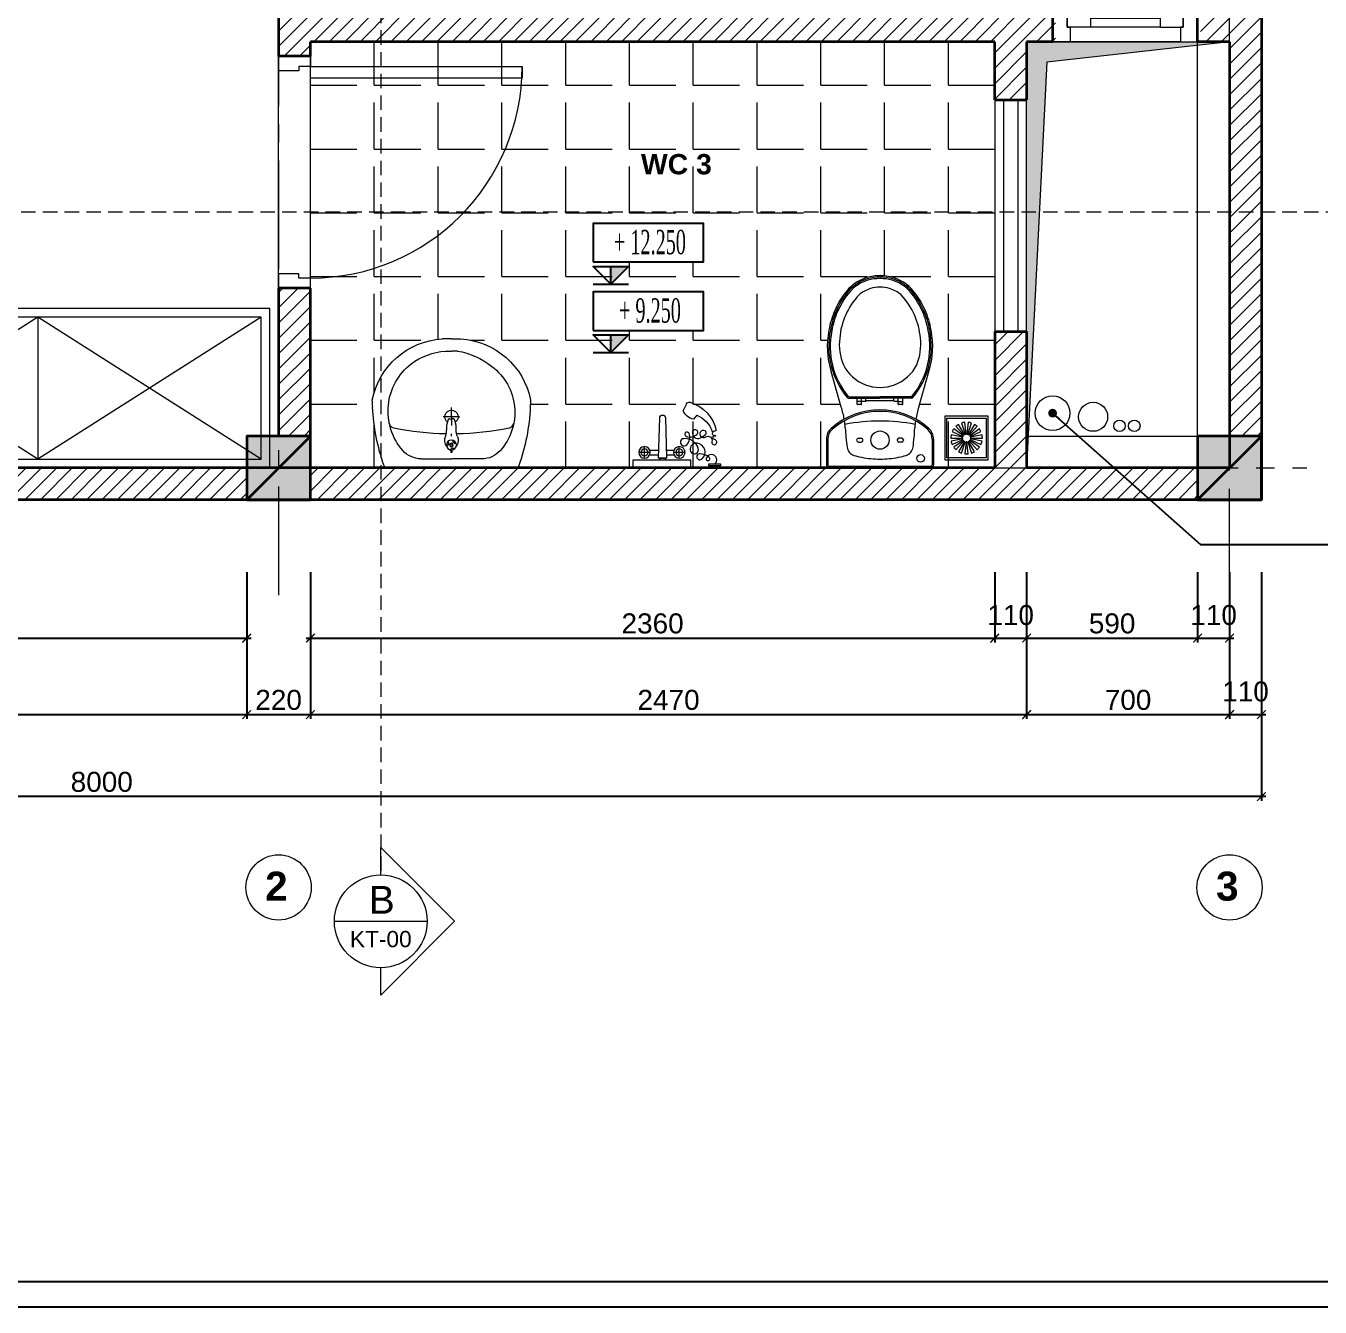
# Model space of a CAD drawing. Header units: millimetres. Extents: x 522695 to 636011, y 461124 to 505319.
# Drawn here: x 566806 to 571270, y 496409 to 500830 of the extents above; entities that cross this region are included whole.
import ezdxf
from ezdxf.enums import TextEntityAlignment as Align

# ---------------------------------------------------------------- set-up
doc = ezdxf.new("R2010")
doc.units = ezdxf.units.MM
doc.header["$LTSCALE"] = 500
doc.header["$MEASUREMENT"] = 0
for name, pattern in [('CENTER2', [1.125, 0.75, -0.125, 0.125, -0.125]), ('DASHED2', [0.375, 0.25, -0.125]), ('DOT', [0.25, 0, -0.25])]:
    doc.linetypes.add(name, pattern=pattern)
doc.layers.get('0').update_dxf_attribs({"linetype": 'CONTINUOUS'})
doc.layers.get('DEFPOINTS').update_dxf_attribs({"color": 250, "linetype": 'CONTINUOUS'})
doc.layers.add('09- Wipeout', color=254, linetype='DOT', lineweight=0, plot=False)
for name, color, linetype, lineweight in [('DH_CAT', 3, 'CONTINUOUS', 35), ('DH_HATCH', 250, 'CONTINUOUS', 5), ('DH_KHUAT', 149, 'DASHED2', 9), ('DH_KTHUOC', 8, 'CONTINUOUS', 5), ('DH_NOITHAT', 252, 'CONTINUOUS', 9), ('DH_TEXT', 4, 'CONTINUOUS', 13), ('DH_THAY', 4, 'CONTINUOUS', 13), ('DH_TRUC', 251, 'CENTER2', 5), ('TEXT', 3, 'CONTINUOUS', 25)]:
    doc.layers.add(name, color=color, linetype=linetype, lineweight=lineweight)
doc.layers.add('E_Thay', color=33, linetype='CONTINUOUS')
doc.layers.add('IN', color=5, linetype='CONTINUOUS')
doc.styles.add('arial', font='arial.ttf')
doc.styles.add('DH_ARIAL_B', font='arialbd.ttf')
doc.styles.add('DH_KITHUOC', font='arial.ttf')
doc.styles.add('ROMANSssss', font='vntimeh.shx', dxfattribs={"width": 0.55})
doc.dimstyles.new('DH_100s', dxfattribs={"dimtxt": 230, "dimasz": 100, "dimexe": 50, "dimexo": 0, "dimgap": 50, "dimtad": 1, "dimdec": 0, "dimzin": 0, "dimdsep": 46, "dimtxsty": 'DH_KITHUOC', "dimblk1": 'ARCHTICK', "dimblk2": 'ARCHTICK', "dimsah": 1, "dimcen": 90, "dimdle": 50, "dimclrd": 8, "dimclre": 8, "dimclrt": 4, "dimadec": 0, "dimazin": 0, "dimtfac": 100, "dimtdec": 0, "dimtofl": 0, "dimtmove": 2, "dimatfit": 3, "dimldrblk": 'ARCHTICK', "dimfxl": 1, "dimtolj": 2, "dimtzin": 0, "dimarcsym": 0})

# ---------------------------------------------------------------- blocks, each defined once
blk = doc.blocks.new('*U850')
at = {"layer": 'DH_NOITHAT'}
blk.add_lwpolyline([(-550, 0), (0, 0), (0, 1600), (-550, 1600)], close=True, dxfattribs=at)
at = {"layer": 'DH_NOITHAT', "color": 250}
blk.add_lwpolyline([(-520, 30), (-30, 30), (-30, 1570), (-520, 1570)], close=True, dxfattribs=at)
for points in [[(-520, 1570), (-30, 800), (-520, 30)], [(-30, 1570), (-520, 800), (-30, 30)], [(-520, 800), (-30, 800)]]:
    blk.add_lwpolyline(points, dxfattribs=at)
blk = doc.blocks.new('KHUNGTEN_A3')
at = {"color": 3}
blk.add_lwpolyline([(0, 14850), (21000, 14850), (21000, 0), (0, 0)], close=True, dxfattribs=at)
blk.add_lwpolyline([(379.8, 14704), (20854, 14704), (20854, 146), (379.8, 146)], close=True)
blk = doc.blocks.new('*U24')
for p, q in [((60, -110.4), (440, -110.4)), ((500, -110.4), (500, -220.4))]:
    blk.add_line(p, q)
at = {"color": 8}
for p, q in [((130, -160.4), (370, -160.4)), ((130, -190.4), (370, -190.4)), ((130, -220.4), (370, -220.4))]:
    blk.add_line(p, q, dxfattribs=at)
for points in [[(50, -160.4), (60, -160.4), (60, -110.4), (0, -110.4), (0, -220.4), (50, -220.4)], [(450, -160.4), (440, -160.4), (440, -110.4), (500, -110.4), (500, -220.4), (450, -220.4)]]:
    blk.add_lwpolyline(points, close=True)
for points in [[(50, -160.4), (50, -220.4), (130, -220.4), (130, -160.4)], [(450, -160.4), (450, -220.4), (370, -220.4), (370, -160.4)]]:
    blk.add_lwpolyline(points, close=True, dxfattribs=at)
blk = doc.blocks.new('*U319')
at = {"ltscale": 100}
blk.add_wipeout([(167.9, -123.6), (175.6, -125.1), (181.2, -126.3), (185.7, -127.3), (191.3, -128.7), (194.5, -129.5), (197.7, -130.4), (202.1, -131.7), (208.1, -133.5), (320, -165.1), (330.2, -167.9), (341.5, -171.3), (352.7, -174.3), (364.9, -176.9), (379.1, -179.3), (391, -180.8), (403.6, -181.8), (418.8, -182.2), (438.4, -181.5), (453.7, -180), (470.5, -177.4), (488.4, -173.9), (510.6, -168.1), (521.3, -164.6), (537.6, -158.4), (556.4, -149.9), (570, -142.7), (579.7, -137), (591.2, -129.4), (600.1, -122.9), (608.6, -116.2), (622.8, -103.6), (632.7, -92.4), (644.5, -74.3), (651.3, -60.5), (657, -45.2), (660, -32.7), (662.1, -19.4), (663.1, -6.5), (663.1, 4.5), (662.1, 18.9), (660, 32), (654.7, 51.5), (647.6, 68), (641.7, 78.7), (633.2, 91.2), (626.3, 99.8), (613.9, 111.3), (602.9, 120.3), (587.9, 131.2), (573.8, 140.2), (559.5, 147.9), (547.2, 153.8), (533.5, 159.7), (521, 164.3), (505.9, 169.1), (492.4, 172.6), (475.5, 175.9), (462.8, 178.3), (446.7, 180.3), (427.2, 181.6), (403.6, 181.3), (387.3, 180), (367.5, 177), (338.9, 170.1), (324.5, 165.9), (209.5, 133.6), (196.3, 129.6), (182.4, 126.1), (168.1, 123.2), (164.9, 128.8), (160.6, 135.9), (154.9, 144.5), (148.8, 152.9), (144, 159.1), (136.4, 168.1), (129.5, 174.6), (122.6, 179), (114.1, 182.6), (101.8, 184.9), (98.9, 185), (10, 185), (5.3, 183.8), (2.9, 182.1), (1.4, 180.1), (0.7, 178.6), (0, 175), (0, -175), (0.1, -176.3), (0.3, -177.5), (0.7, -178.6), (1.2, -179.7), (2.2, -181.2), (3.7, -182.8), (5.1, -183.7), (6.5, -184.4), (8.2, -184.8), (10, -185), (98.9, -185), (101.6, -184.9), (105, -184.6), (109.5, -183.9), (112.6, -183.1), (115.8, -182), (119.5, -180.6), (121.4, -179.7), (124.9, -177.7), (127.9, -175.7), (130.1, -174.1), (132.1, -172.4), (133.8, -170.8), (135.7, -168.9), (136.4, -168.1), (139.9, -164), (143.4, -159.8), (146.1, -156.4), (150.2, -151), (154.5, -145), (157.5, -140.7), (160.2, -136.5), (162.9, -132.2), (165.2, -128.2), (166.6, -125.8)], dxfattribs=at).dxf.layer = '09- Wipeout'
for p, q in [((98.9, 185), (10, 185)), ((98.9, 180), (10, 180)), ((0, -175), (0, 175)), ((0, 151.1), (0, -151.1)), ((5, -175), (5, 175)), ((209.5, 133.6), (332.8, 168.2)), ((240.7, 109.2), (240.7, 0)), ((245.7, 106.8), (245.7, 0)), ((89.3, 74.1), (89.3, 65.4)), ((95.9, 80.7), (95.9, 80.7)), ((95.9, 58.8), (95.9, 58.8)), ((102.4, 74.1), (102.4, 65.4)), ((218.2, 65.3), (218.2, 76.3)), ((220.2, 78.3), (231.5, 78.3)), ((220.2, 63.3), (231.5, 63.3)), ((229.5, 65.3), (229.5, 76.3)), ((229.5, 50.3), (229.5, 61.3)), ((231.5, 78.3), (240.7, 78.3)), ((231.5, 63.3), (240.7, 63.3)), ((231.5, 63.3), (240.7, 63.3)), ((231.5, -48.3), (231.5, 48.3)), ((231.5, 48.3), (240.7, 48.3)), ((240.7, -109.6), (240.7, 0)), ((245.7, -107.2), (245.7, 0)), ((89.3, -75), (89.3, -65.4)), ((96.3, -59.2), (95.4, -59.2)), ((96.3, -81.1), (95.4, -81.1)), ((102.4, -75), (102.4, -65.4)), ((218.2, -76.3), (218.2, -65.3)), ((220.2, -63.3), (231.5, -63.3)), ((220.2, -78.3), (231.5, -78.3)), ((229.5, -61.3), (229.5, -50.3)), ((229.5, -65.3), (229.5, -76.3)), ((231.5, -48.3), (240.7, -48.3)), ((231.5, -63.3), (240.7, -63.3)), ((231.5, -63.3), (240.7, -63.3)), ((231.5, -78.3), (240.7, -78.3)), ((209.5, -134), (332.8, -168.7)), ((98.9, -180), (10, -180)), ((98.9, -185), (10, -185))]:
    blk.add_line(p, q)
for centre, radius in [((95.9, -0.2), 31.5), ((32.7, -140), 13.1)]:
    blk.add_circle(centre, radius)
for centre, radius, start, end in [((10, 175), 10, 90, 180), ((10, 175), 5, 90, 180), ((98.9, 135), 50, 41.4579, 90), ((98.9, 135), 45, 41.4579, 90), ((418.8, -98.9), 280.6, 78.3478, 107.8415), ((-53.9, 0), 248.9, 318.5421, 41.4579), ((-53.9, 0), 253.9, 318.5421, 41.4579), ((418.8, -98.9), 275.6, 78.3478, 129.7557), ((418.8, -98.9), 270.6, 78.3478, 129.2518), ((425.7, -42.5), 182.7, 83.1934, 112.578), ((428.1, -104.2), 243.9, 65.7635, 85.4769), ((428.1, -104.2), 274.2, 65.8329, 80.3988), ((428.1, -104.2), 279.2, 65.8329, 80.3988), ((428.1, -104.2), 284.2, 65.8329, 80.3988), ((438.8, -89.8), 256.7, 45.3322, 66.6719), ((438.8, -89.8), 261.7, 45.3322, 66.6719), ((438.8, -89.8), 266.7, 45.3322, 66.6719), ((259.6, 20.2), 227.3, 162.2016, 168.9867), ((76.4, 79), 35, 98.1733, 162.2016), ((160.9, -509.5), 629.5, 92.1026, 98.1733), ((117.2, 416.1), 297.3, 273.9836, 278.8339), ((-472.4, -0.2), 633.9, 0, 10.9917), ((117.2, 416.1), 297.3, 279.8588, 288.0983), ((245.7, 109.2), 5, 129.7557, 180), ((250.7, 106.8), 5, 129.2518, 180), ((417, 1.6), 139, 116.2764, 159.5246), ((438.8, -89.8), 226.4, 45.7262, 66.7462), ((510.9, -0.7), 143, 17.2781, 41.0499), ((510.9, -0.7), 148, 17.2781, 41.0499), ((510.9, -0.7), 153, 17.2781, 41.0499), ((366.2, -0.2), 335.9, 169.0453, 180), ((95.9, 74.1), 6.56, 90, 180), ((95.9, 65.4), 6.56, 180, 270), ((95.9, 74.1), 6.56, 0, 90), ((95.9, 65.4), 6.56, 270, 0), ((220.2, 76.3), 2, 90, 180), ((220.2, 65.3), 2, 180, 270), ((231.5, 76.3), 2, 90, 180), ((231.5, 65.3), 2, 180, 270), ((231.5, 61.3), 2, 90, 180), ((231.5, 50.3), 2, 180, 270), ((417.3, -0.2), 139.9, 158.863, 201.137), ((510.9, -0.7), 112.8, 17.3189, 40.3129), ((497.1, -0.2), 166.1, 0, 15.7128), ((519.1, 2.5), 104, 358.5101, 17.0072), ((497.1, -0.2), 156.1, 0, 15.7128), ((497.1, -0.2), 161.1, 0, 15.7128), ((366.2, -0.2), 335.9, 180, 190.9547), ((-472.4, -0.2), 633.9, 349.0083, 0), ((510.9, 0.2), 112.8, 319.6871, 342.6811), ((519.1, -2.9), 104, 342.9928, 1.4899), ((510.9, 0.2), 143, 318.9501, 342.7219), ((510.9, 0.2), 148, 318.9501, 342.7219), ((497.1, -0.2), 156.1, 344.2872, 0), ((497.1, -0.2), 161.1, 344.2872, 0), ((497.1, -0.2), 166.1, 344.2872, 0), ((259.6, -20.6), 227.3, 191.0133, 197.7984), ((95.4, -65.4), 6.12, 90, 180), ((95.4, -75), 6.12, 180, 270), ((96.3, -65.4), 6.12, 0, 90), ((96.3, -75), 6.12, 270, 0), ((220.2, -65.3), 2, 90, 180), ((220.2, -76.3), 2, 180, 270), ((231.5, -50.3), 2, 90, 180), ((231.5, -61.3), 2, 180, 270), ((231.5, -65.3), 2, 90, 180), ((231.5, -76.3), 2, 180, 270), ((417, -2), 139, 200.4754, 243.7236), ((438.8, 89.4), 226.4, 293.2538, 314.2738), ((510.9, 0.2), 153, 318.9501, 342.7219), ((76.4, -79.4), 35, 197.7984, 261.8267), ((160.9, 509.1), 629.5, 261.8267, 267.8974), ((117.2, -416.5), 297.3, 81.2095, 86.0164), ((117.2, -416.5), 297.3, 71.9017, 80.1836), ((245.7, -109.6), 5, 180, 230.2443), ((418.8, 98.5), 275.6, 230.2443, 281.6522), ((250.7, -107.2), 5, 180, 230.7482), ((418.8, 98.5), 270.6, 230.7482, 281.6522), ((425.7, 42), 182.7, 247.422, 276.8066), ((428.1, 103.8), 243.9, 274.5231, 294.2365), ((438.8, 89.4), 256.7, 293.3281, 314.6678), ((438.8, 89.4), 261.7, 293.3281, 314.6678), ((438.8, 89.4), 266.7, 293.3281, 314.6678), ((438.8, 89.4), 266.7, 293.3281, 314.6678), ((10, -175), 10, 180, 270), ((10, -175), 5, 180, 270), ((98.9, -135), 45, 270, 318.5421), ((98.9, -135), 50, 270, 318.5421), ((418.8, 98.5), 280.6, 252.1585, 281.6522), ((428.1, 103.8), 274.2, 279.6012, 294.1671), ((428.1, 103.8), 279.2, 279.6012, 294.1671), ((428.1, 103.8), 284.2, 279.6012, 294.1671)]:
    blk.add_arc(centre, radius, start, end)
blk = doc.blocks.new('*U846')
for p, q in [((0, 0), (0, -110)), ((800, 0), (800, -110))]:
    blk.add_line(p, q)
for points in [[(35, 0), (35, 730), (75, 730), (75, 0)], [(35, -40), (50, -40), (50, -110), (0, -110), (0, 0), (35, 0)], [(765, -40), (750, -40), (750, -110), (800, -110), (800, 0), (765, 0)]]:
    blk.add_lwpolyline(points, close=True)
at = {"color": 8}
blk.add_arc((35, 0), 730, 0, 90, dxfattribs=at)
blk = doc.blocks.new('*U9')
for p, q in [((-120.1, 181.7), (-108.8, 167.7)), ((-85, 221), (-73, 197.6)), ((-12.4, 172.4), (-16.4, 33.4)), ((11.5, 33.4), (7.5, 172.4)), ((-173.1, 125.2), (-187.8, 128.8)), ((-80, 53.4), (-40, 53.4)), ((-60, 33.4), (-60, 73.4)), ((-15.4, 61.4), (-41.7, 61.4)), ((-16, 45.4), (-41.7, 45.4)), ((41.7, 61.4), (10.4, 61.4)), ((41.7, 45.4), (11, 45.4)), ((40, 53.4), (80, 53.4)), ((60, 33.4), (60, 73.4)), ((-16.4, 33.4), (11.5, 33.4))]:
    blk.add_line(p, q)
blk.add_lwpolyline([(-182.6, 12.2, -1.296082), (-152.8, 33.5, -1.917127), (-163, 36.1, -0.167053), (-131.5, 48.8, -1.448302), (-137.5, 30.1, -0.673139), (-121.3, 85.5, -0.486099), (-97.5, 60.8, -1.074451), (-125.6, 66.7, -0.361514), (-75.3, 100.8, -1.428906), (-85.6, 79.5, -0.287584), (-94.1, 118.7, -1.502211), (-83.9, 109.3, -0.316107), (-121.3, 116.2, -1.315856), (-106, 124.7, -0.643473), (-133.2, 103.4, -0.070392), (-151.1, 116.2, -0.515207), (-149.4, 128.1, -1.801469), (-151.1, 106.8, 0.730196), (-172.4, 91.4, -2.626927), (-182.6, 97.4, 0.91518), (-184.3, 112.7, 0.978175), (-184.3, 109.3, 0.823089), (-180.5, 127, -1.030732)], format="xyb")
for points in [[(-202.4, 6.8), (-161.9, 6.8), (-161.9, 13.6), (-202.4, 13.6)], [(100, 0), (-100, 0), (-100, 26.3), (100, 26.3)], [(-13.1, 26.3), (7.5, 26.3), (7.5, 33.4), (-13.1, 33.4)]]:
    blk.add_lwpolyline(points, close=True)
for centre, radius in [((-60, 53.4), 20), ((-60, 53.4), 12), ((60, 53.4), 20), ((60, 53.4), 12)]:
    blk.add_circle(centre, radius)
for centre, radius, start, end in [((-60.7, 101.5), 130, 106.3177, 167.8898), ((-94.3, 216.3), 10.4, 27.0942, 106.3177), ((-87.5, 98.1), 89.8, 111.3285, 162.4278), ((-122.3, 220.3), 54.3, 284.4065, 335.2427), ((-2.5, 172.4), 9.94, 0, 180)]:
    blk.add_arc(centre, radius, start, end)
blk = doc.blocks.new('*U855')
at = {"ltscale": 100}
blk.add_wipeout([(-222.5, 0), (222.5, 0), (225.8, 0.5), (228.3, 1.8), (231, 4.7), (232, 6.6), (234.2, 12.9), (238.2, 25), (243.1, 40.7), (248.4, 59.2), (250.8, 68.6), (254.2, 82.6), (257.4, 97), (259.4, 106.8), (261.7, 119.3), (264.5, 135.9), (266.2, 148.2), (267.8, 161.3), (269.3, 175.1), (270.7, 192), (271.7, 209.9), (272.4, 221.8), (273, 233.8), (268.8, 252), (263.3, 269.8), (256.7, 286.8), (246.6, 307.8), (237.4, 323.5), (225.6, 340.6), (217.3, 351.2), (207.7, 362.2), (194.6, 375.2), (184.1, 384.5), (173.6, 392.9), (163.9, 399.9), (152.5, 407.2), (140, 414.4), (127.7, 420.6), (115, 426.2), (99.2, 432.1), (77.2, 438.4), (54.6, 442.8), (31.8, 445.2), (15.9, 445.2), (-15.9, 445.2), (-31.8, 445.2), (-53.3, 443), (-71.4, 439.7), (-93.7, 433.9), (-121.8, 423.3), (-155.8, 405.2), (-188.5, 380.7), (-211.6, 357.8), (-234.5, 328), (-252.6, 295.8), (-265.3, 263.8), (-273, 233.8), (-271.7, 209.9), (-268.5, 167), (-259.4, 106.8), (-250.6, 67.7), (-243.3, 41.3), (-237.3, 22.2), (-232, 6.6), (-228.3, 1.8)], dxfattribs=at)
for p, q in [((0, 445.2), (-31.8, 445.2)), ((-21, 402.8), (0, 402.8)), ((0, 445.2), (31.8, 445.2)), ((21, 402.8), (0, 402.8)), ((0, 176.4), (0, 208.7)), ((-23.1, 176.4), (-29, 176.4)), ((-23.1, 176.4), (23.1, 176.4)), ((0, 176.4), (0, 146.7)), ((23.1, 176.4), (28.8, 176.4)), ((0, 109.5), (0, 117.2)), ((-2, 59), (-1.9, 61.8)), ((2.1, 59), (1.9, 61.8)), ((-222.5, 0), (222.5, 0)), ((-105.2, 31.1), (0, 31.1)), ((104.4, 31.1), (0, 31.1))]:
    blk.add_line(p, q)
for points in [[(-198.5, 136.9, -0.256339), (-215, 154.7, -0.256339)], [(198.5, 136.9, 0.256339), (215, 154.7, 0.256339)]]:
    blk.add_lwpolyline(points, format="xyb")
for points in [[(-20.7, 108.6), (-20.6, 108.8), (-19.8, 111), (-19.1, 113.2), (-18.4, 115.4), (-17.9, 117.5), (-17.4, 119.6), (-17.1, 121.7), (-16.8, 123.7), (-16.6, 125.7), (-16.5, 127.7), (-16.5, 129.6), (-16.4, 131.5), (-16.4, 133.4), (-16.4, 135.1), (-16.5, 136.9), (-16.4, 138.6), (-16.4, 140.2), (-16.3, 141.8), (-16.2, 143.5), (-16, 145.2), (-15.8, 146.9), (-15.5, 148.7), (-15.1, 150.6), (-14.6, 152.7), (-14.1, 154.8), (-13.5, 156.9), (-13, 159), (-12.4, 161), (-11.8, 162.8), (-11.3, 164.5), (-10.9, 165.9), (-10.5, 166.9), (-10.1, 167.8), (-9.6, 168.4), (-8.7, 168.8), (-7.5, 169), (-5.7, 169.1), (-3.2, 169.2), (0, 169.2)], [(20.7, 108.6), (20.6, 108.8), (19.8, 111), (19.1, 113.2), (18.4, 115.4), (17.9, 117.5), (17.4, 119.6), (17.1, 121.7), (16.8, 123.7), (16.6, 125.7), (16.5, 127.7), (16.5, 129.6), (16.4, 131.5), (16.4, 133.4), (16.4, 135.1), (16.5, 136.9), (16.4, 138.6), (16.4, 140.2), (16.3, 141.8), (16.2, 143.5), (16, 145.2), (15.8, 146.9), (15.5, 148.7), (15.1, 150.6), (14.6, 152.7), (14.1, 154.8), (13.5, 156.9), (13, 159), (12.4, 161), (11.8, 162.8), (11.3, 164.5), (10.9, 165.9), (10.5, 166.9), (10.1, 167.8), (9.6, 168.4), (8.7, 168.8), (7.5, 169), (5.7, 169.1), (3.2, 169.2), (0, 169.2)]]:
    blk.add_lwpolyline(points)
for centre, radius in [((0, 78.8), 17.1), ((0, 78.8), 6.34), ((0, 78.8), 4.33), ((0, 56.8), 2.98)]:
    blk.add_circle(centre, radius)
for centre, radius, start, end in [((-15.9, 183.7), 261.9, 93.476, 168.9836), ((15.4, 163.8), 241.8, 98.6478, 129.6382), ((3.3, 174.3), 229.3, 53.7351, 85.5659), ((15.9, 183.7), 261.9, 11.0164, 86.524), ((11.1, 195.8), 207.4, 319.1607, 51.9446), ((-20.5, 191.4), 198, 126.7403, 221.9718), ((1529.3, 322), 1804.4, 182.8018, 183.5617), ((-1529.3, 322), 1804.4, 356.4383, 357.1982), ((424, 240.3), 696.4, 182.5032, 199.6065), ((0, 176.4), 23.1, 305.4302, 234.6789), ((-424, 240.3), 696.4, 340.3935, 357.4968), ((-7, 1059.5), 942.3, 258.2696, 269.3353), ((7, 1059.5), 942.3, 270.6647, 281.7304), ((12.6, 95.3), 35.9, 158.2194, 215.9161), ((-14.8, 93.1), 9.48, 260.5222, 11.1975), ((19.8, 84.4), 9.48, 140.5222, 251.1975), ((-12.6, 95.3), 35.9, 324.0839, 21.7806), ((-105.2, 115.1), 84, 221.9718, 270), ((-5, 58.9), 9.48, 20.5222, 131.1975), ((104.4, 115.1), 84, 270, 319.1607), ((-222.5, 10), 10, 199.6065, 270), ((222.5, 10), 10, 270, 340.3935)]:
    blk.add_arc(centre, radius, start, end)
blk = doc.blocks.new('cot220')
at = {"layer": 'DH_HATCH'}
blk.add_hatch(color=256, dxfattribs=at).paths.add_polyline_path([(-110, -110), (110, -110), (110, 110), (-110, 110)])
at = {"layer": 'DH_CAT'}
blk.add_lwpolyline([(-110, -110), (110, -110), (110, 110), (-110, 110)], close=True, dxfattribs=at)
blk.add_lwpolyline([(110, 110), (-110, -110)], dxfattribs=at)
blk = doc.blocks.new('_ARCHTICK')
at = {"color": 0, "linetype": 'ByBlock', "const_width": 0.15}
blk.add_lwpolyline([(-0.5, -0.5), (0.5, 0.5)], dxfattribs=at)
blk = doc.blocks.new('*D197')
at = {"layer": 'DEFPOINTS', "color": 0, "transparency": 16777216}
for p in [(564087.5, 498945.5), (567567.5, 498945.5), (567567.5, 498717.7)]:
    blk.add_point(p, dxfattribs=at)
at = {"layer": 'DH_KTHUOC', "color": 8, "lineweight": -2, "transparency": 16777216}
for p, q in [((564087.5, 498945.5), (564087.5, 498702.7)), ((567567.5, 498945.5), (567567.5, 498702.7)), ((564072.5, 498717.7), (567582.5, 498717.7))]:
    blk.add_line(p, q, dxfattribs=at)
at = {"layer": 'DH_KTHUOC', "color": 8, "lineweight": -2, "transparency": 16777216, "xscale": 30, "yscale": 30, "zscale": 30, "rotation": 180}
blk.add_blockref('_ARCHTICK', (564087.5, 498717.7), dxfattribs=at)
at = {"layer": 'DH_KTHUOC', "color": 8, "lineweight": -2, "transparency": 16777216, "xscale": 30, "yscale": 30, "zscale": 30}
blk.add_blockref('_ARCHTICK', (567567.5, 498717.7), dxfattribs=at)
at = {"layer": 'DH_KTHUOC', "color": 4, "transparency": 16777216, "insert": (565827.5, 498767.9), "char_height": 69, "attachment_point": 5, "style": 'DH_KITHUOC'}
blk.add_mtext('\\A2;3480', dxfattribs=at)
blk = doc.blocks.new('*D198')
at = {"layer": 'DEFPOINTS', "color": 0, "transparency": 16777216}
for p in [(567567.5, 498945.5), (567787.5, 498945.5), (567787.5, 498453.8)]:
    blk.add_point(p, dxfattribs=at)
at = {"layer": 'DH_KTHUOC', "color": 8, "lineweight": -2, "transparency": 16777216}
for p, q in [((567567.5, 498945.5), (567567.5, 498438.8)), ((567787.5, 498945.5), (567787.5, 498438.8)), ((567552.5, 498453.8), (567802.5, 498453.8))]:
    blk.add_line(p, q, dxfattribs=at)
at = {"layer": 'DH_KTHUOC', "color": 8, "lineweight": -2, "transparency": 16777216, "xscale": 30, "yscale": 30, "zscale": 30, "rotation": 180}
blk.add_blockref('_ARCHTICK', (567567.5, 498453.8), dxfattribs=at)
at = {"layer": 'DH_KTHUOC', "color": 8, "lineweight": -2, "transparency": 16777216, "xscale": 30, "yscale": 30, "zscale": 30}
blk.add_blockref('_ARCHTICK', (567787.5, 498453.8), dxfattribs=at)
at = {"layer": 'DH_KTHUOC', "color": 4, "transparency": 16777216, "insert": (567677.5, 498504), "char_height": 69, "attachment_point": 5, "style": 'DH_KITHUOC'}
blk.add_mtext('\\A2;220', dxfattribs=at)
blk = doc.blocks.new('*D199')
at = {"layer": 'DEFPOINTS', "color": 0, "transparency": 16777216}
for p in [(567787.5, 498945.5), (570147.5, 498945.5), (570147.5, 498717.7)]:
    blk.add_point(p, dxfattribs=at)
at = {"layer": 'DH_KTHUOC', "color": 8, "lineweight": -2, "transparency": 16777216}
for p, q in [((567787.5, 498945.5), (567787.5, 498702.7)), ((570147.5, 498945.5), (570147.5, 498702.7)), ((567772.5, 498717.7), (570162.5, 498717.7))]:
    blk.add_line(p, q, dxfattribs=at)
at = {"layer": 'DH_KTHUOC', "color": 8, "lineweight": -2, "transparency": 16777216, "xscale": 30, "yscale": 30, "zscale": 30, "rotation": 180}
blk.add_blockref('_ARCHTICK', (567787.5, 498717.7), dxfattribs=at)
at = {"layer": 'DH_KTHUOC', "color": 8, "lineweight": -2, "transparency": 16777216, "xscale": 30, "yscale": 30, "zscale": 30}
blk.add_blockref('_ARCHTICK', (570147.5, 498717.7), dxfattribs=at)
at = {"layer": 'DH_KTHUOC', "color": 4, "transparency": 16777216, "insert": (568967.5, 498767.9), "char_height": 69, "attachment_point": 5, "style": 'DH_KITHUOC'}
blk.add_mtext('\\A2;2360', dxfattribs=at)
blk = doc.blocks.new('*D200')
at = {"layer": 'DEFPOINTS', "color": 0, "transparency": 16777216}
for p in [(570147.5, 498945.5), (570257.5, 498945.5), (570257.5, 498717.7)]:
    blk.add_point(p, dxfattribs=at)
at = {"layer": 'DH_KTHUOC', "color": 8, "lineweight": -2, "transparency": 16777216}
for p, q in [((570147.5, 498945.5), (570147.5, 498702.7)), ((570257.5, 498945.5), (570257.5, 498702.7)), ((570132.5, 498717.7), (570272.5, 498717.7))]:
    blk.add_line(p, q, dxfattribs=at)
at = {"layer": 'DH_KTHUOC', "color": 8, "lineweight": -2, "transparency": 16777216, "xscale": 30, "yscale": 30, "zscale": 30, "rotation": 180}
blk.add_blockref('_ARCHTICK', (570147.5, 498717.7), dxfattribs=at)
at = {"layer": 'DH_KTHUOC', "color": 8, "lineweight": -2, "transparency": 16777216, "xscale": 30, "yscale": 30, "zscale": 30}
blk.add_blockref('_ARCHTICK', (570257.5, 498717.7), dxfattribs=at)
at = {"layer": 'DH_KTHUOC', "color": 4, "transparency": 16777216, "insert": (570202.5, 498796.8), "char_height": 69, "attachment_point": 5, "style": 'DH_KITHUOC'}
blk.add_mtext('\\A2;110', dxfattribs=at)
blk = doc.blocks.new('*D201')
at = {"layer": 'DEFPOINTS', "color": 0, "transparency": 16777216}
for p in [(570257.5, 498945.5), (570847.5, 498945.5), (570847.5, 498717.7)]:
    blk.add_point(p, dxfattribs=at)
at = {"layer": 'DH_KTHUOC', "color": 8, "lineweight": -2, "transparency": 16777216}
for p, q in [((570257.5, 498945.5), (570257.5, 498702.7)), ((570847.5, 498945.5), (570847.5, 498702.7)), ((570242.5, 498717.7), (570862.5, 498717.7))]:
    blk.add_line(p, q, dxfattribs=at)
at = {"layer": 'DH_KTHUOC', "color": 8, "lineweight": -2, "transparency": 16777216, "xscale": 30, "yscale": 30, "zscale": 30, "rotation": 180}
blk.add_blockref('_ARCHTICK', (570257.5, 498717.7), dxfattribs=at)
at = {"layer": 'DH_KTHUOC', "color": 8, "lineweight": -2, "transparency": 16777216, "xscale": 30, "yscale": 30, "zscale": 30}
blk.add_blockref('_ARCHTICK', (570847.5, 498717.7), dxfattribs=at)
at = {"layer": 'DH_KTHUOC', "color": 4, "transparency": 16777216, "insert": (570552.5, 498767.9), "char_height": 69, "attachment_point": 5, "style": 'DH_KITHUOC'}
blk.add_mtext('\\A2;590', dxfattribs=at)
blk = doc.blocks.new('*D202')
at = {"layer": 'DEFPOINTS', "color": 0, "transparency": 16777216}
for p in [(570847.5, 498945.5), (570957.5, 498945.5), (570957.5, 498717.7)]:
    blk.add_point(p, dxfattribs=at)
at = {"layer": 'DH_KTHUOC', "color": 8, "lineweight": -2, "transparency": 16777216}
for p, q in [((570847.5, 498945.5), (570847.5, 498702.7)), ((570957.5, 498945.5), (570957.5, 498702.7)), ((570832.5, 498717.7), (570972.5, 498717.7))]:
    blk.add_line(p, q, dxfattribs=at)
at = {"layer": 'DH_KTHUOC', "color": 8, "lineweight": -2, "transparency": 16777216, "xscale": 30, "yscale": 30, "zscale": 30, "rotation": 180}
blk.add_blockref('_ARCHTICK', (570847.5, 498717.7), dxfattribs=at)
at = {"layer": 'DH_KTHUOC', "color": 8, "lineweight": -2, "transparency": 16777216, "xscale": 30, "yscale": 30, "zscale": 30}
blk.add_blockref('_ARCHTICK', (570957.5, 498717.7), dxfattribs=at)
at = {"layer": 'DH_KTHUOC', "color": 4, "transparency": 16777216, "insert": (570902.5, 498796.8), "char_height": 69, "attachment_point": 5, "style": 'DH_KITHUOC'}
blk.add_mtext('\\A2;110', dxfattribs=at)
blk = doc.blocks.new('*D203')
at = {"layer": 'DEFPOINTS', "color": 0, "transparency": 16777216}
for p in [(570957.5, 498945.5), (571067.5, 498945.5), (571067.5, 498453.8)]:
    blk.add_point(p, dxfattribs=at)
at = {"layer": 'DH_KTHUOC', "color": 8, "lineweight": -2, "transparency": 16777216}
for p, q in [((570957.5, 498945.5), (570957.5, 498438.8)), ((571067.5, 498945.5), (571067.5, 498438.8)), ((570942.5, 498453.8), (571082.5, 498453.8))]:
    blk.add_line(p, q, dxfattribs=at)
at = {"layer": 'DH_KTHUOC', "color": 8, "lineweight": -2, "transparency": 16777216, "xscale": 30, "yscale": 30, "zscale": 30, "rotation": 180}
blk.add_blockref('_ARCHTICK', (570957.5, 498453.8), dxfattribs=at)
at = {"layer": 'DH_KTHUOC', "color": 8, "lineweight": -2, "transparency": 16777216, "xscale": 30, "yscale": 30, "zscale": 30}
blk.add_blockref('_ARCHTICK', (571067.5, 498453.8), dxfattribs=at)
at = {"layer": 'DH_KTHUOC', "color": 4, "transparency": 16777216, "insert": (571012.5, 498533), "char_height": 69, "attachment_point": 5, "style": 'DH_KITHUOC'}
blk.add_mtext('\\A2;110', dxfattribs=at)
blk = doc.blocks.new('*D204')
at = {"layer": 'DEFPOINTS', "color": 0, "transparency": 16777216}
for p in [(563067.5, 498945.5), (571067.5, 498945.5), (563067.5, 498171)]:
    blk.add_point(p, dxfattribs=at)
at = {"layer": 'DH_KTHUOC', "color": 8, "lineweight": -2, "transparency": 16777216}
for p, q in [((563067.5, 498945.5), (563067.5, 498156)), ((571067.5, 498945.5), (571067.5, 498156)), ((571082.5, 498171), (563052.5, 498171))]:
    blk.add_line(p, q, dxfattribs=at)
at = {"layer": 'DH_KTHUOC', "color": 8, "lineweight": -2, "transparency": 16777216, "xscale": 30, "yscale": 30, "zscale": 30, "rotation": 180}
blk.add_blockref('_ARCHTICK', (563067.5, 498171), dxfattribs=at)
at = {"layer": 'DH_KTHUOC', "color": 8, "lineweight": -2, "transparency": 16777216, "xscale": 30, "yscale": 30, "zscale": 30}
blk.add_blockref('_ARCHTICK', (571067.5, 498171), dxfattribs=at)
at = {"layer": 'DH_KTHUOC', "color": 4, "transparency": 16777216, "insert": (567067.5, 498221.2), "char_height": 69, "attachment_point": 5, "style": 'DH_KITHUOC'}
blk.add_mtext('\\A2;8000', dxfattribs=at)
blk = doc.blocks.new('*D205')
at = {"layer": 'DEFPOINTS', "color": 0, "transparency": 16777216}
for p in [(563287.5, 498945.5), (567567.5, 498945.5), (567567.5, 498453.8)]:
    blk.add_point(p, dxfattribs=at)
at = {"layer": 'DH_KTHUOC', "color": 8, "lineweight": -2, "transparency": 16777216}
for p, q in [((563287.5, 498945.5), (563287.5, 498438.8)), ((567567.5, 498945.5), (567567.5, 498438.8)), ((563272.5, 498453.8), (567582.5, 498453.8))]:
    blk.add_line(p, q, dxfattribs=at)
at = {"layer": 'DH_KTHUOC', "color": 8, "lineweight": -2, "transparency": 16777216, "xscale": 30, "yscale": 30, "zscale": 30, "rotation": 180}
blk.add_blockref('_ARCHTICK', (563287.5, 498453.8), dxfattribs=at)
at = {"layer": 'DH_KTHUOC', "color": 8, "lineweight": -2, "transparency": 16777216, "xscale": 30, "yscale": 30, "zscale": 30}
blk.add_blockref('_ARCHTICK', (567567.5, 498453.8), dxfattribs=at)
at = {"layer": 'DH_KTHUOC', "color": 4, "transparency": 16777216, "insert": (565427.5, 498504), "char_height": 69, "attachment_point": 5, "style": 'DH_KITHUOC'}
blk.add_mtext('\\A2;4280', dxfattribs=at)
blk = doc.blocks.new('*D206')
at = {"layer": 'DEFPOINTS', "color": 0, "transparency": 16777216}
for p in [(567787.5, 498945.5), (570257.5, 498945.5), (570257.5, 498453.8)]:
    blk.add_point(p, dxfattribs=at)
at = {"layer": 'DH_KTHUOC', "color": 8, "lineweight": -2, "transparency": 16777216}
for p, q in [((567787.5, 498945.5), (567787.5, 498438.8)), ((570257.5, 498945.5), (570257.5, 498438.8)), ((567772.5, 498453.8), (570272.5, 498453.8))]:
    blk.add_line(p, q, dxfattribs=at)
at = {"layer": 'DH_KTHUOC', "color": 8, "lineweight": -2, "transparency": 16777216, "xscale": 30, "yscale": 30, "zscale": 30, "rotation": 180}
blk.add_blockref('_ARCHTICK', (567787.5, 498453.8), dxfattribs=at)
at = {"layer": 'DH_KTHUOC', "color": 8, "lineweight": -2, "transparency": 16777216, "xscale": 30, "yscale": 30, "zscale": 30}
blk.add_blockref('_ARCHTICK', (570257.5, 498453.8), dxfattribs=at)
at = {"layer": 'DH_KTHUOC', "color": 4, "transparency": 16777216, "insert": (569022.5, 498504), "char_height": 69, "attachment_point": 5, "style": 'DH_KITHUOC'}
blk.add_mtext('\\A2;2470', dxfattribs=at)
blk = doc.blocks.new('*D207')
at = {"layer": 'DEFPOINTS', "color": 0, "transparency": 16777216}
for p in [(570257.5, 498945.5), (570957.5, 498945.5), (570957.5, 498453.8)]:
    blk.add_point(p, dxfattribs=at)
at = {"layer": 'DH_KTHUOC', "color": 8, "lineweight": -2, "transparency": 16777216}
for p, q in [((570257.5, 498945.5), (570257.5, 498438.8)), ((570957.5, 498945.5), (570957.5, 498438.8)), ((570242.5, 498453.8), (570972.5, 498453.8))]:
    blk.add_line(p, q, dxfattribs=at)
at = {"layer": 'DH_KTHUOC', "color": 8, "lineweight": -2, "transparency": 16777216, "xscale": 30, "yscale": 30, "zscale": 30, "rotation": 180}
blk.add_blockref('_ARCHTICK', (570257.5, 498453.8), dxfattribs=at)
at = {"layer": 'DH_KTHUOC', "color": 8, "lineweight": -2, "transparency": 16777216, "xscale": 30, "yscale": 30, "zscale": 30}
blk.add_blockref('_ARCHTICK', (570957.5, 498453.8), dxfattribs=at)
at = {"layer": 'DH_KTHUOC', "color": 4, "transparency": 16777216, "insert": (570607.5, 498504), "char_height": 69, "attachment_point": 5, "style": 'DH_KITHUOC'}
blk.add_mtext('\\A2;700', dxfattribs=at)
blk = doc.blocks.new('A$C38BE5B1B')
at = {"linetype": 'Continuous'}
for points in [[(0, 150.2), (150.2, 150.2), (150.2, 0), (0, 0)], [(143.3, 143.3), (6.8, 143.3), (6.8, 6.8), (143.3, 6.8)]]:
    blk.add_lwpolyline(points, close=True, dxfattribs=at)
for points in [[(23.2, 92), (62.1, 79.3, 0.052408), (61.5, 76.5), (20.8, 80.8, -0.052408)], [(34.5, 111.6), (64.9, 84.2, 0.052408), (63.3, 81.9), (27.8, 102.4, -0.052408)], [(43, 119.3, -0.052408), (52.9, 125), (69.5, 87.6, 0.052408), (67.1, 86.1)], [(63.7, 128.5, -0.052408), (75.1, 129.7), (75.1, 88.7, 0.052408), (72.2, 88.4)], [(86.4, 128.5, -0.052408), (97.3, 125), (80.6, 87.6, 0.052408), (77.9, 88.4)], [(107.2, 119.3, -0.052408), (115.7, 111.6), (85.2, 84.2, 0.052408), (83.1, 86.1)], [(86.9, 81.9), (122.4, 102.4, -0.052408), (127, 92), (88.1, 79.3, 0.052408)], [(61.5, 73.7, 0.052408), (62.1, 70.9), (23.2, 58.2, -0.052408), (20.8, 69.4)], [(64.9, 66), (34.5, 38.5, -0.052408), (27.8, 47.8), (63.3, 68.3, 0.052408)], [(67.1, 64, 0.052408), (69.5, 62.6), (52.9, 25.2, -0.052408), (43, 30.9)], [(72.2, 61.7, 0.052408), (75.1, 61.4), (75.1, 20.5, -0.052408), (63.7, 21.7)], [(77.9, 61.7, 0.052408), (80.6, 62.6), (97.3, 25.2, -0.052408), (86.4, 21.7)], [(85.2, 66), (115.7, 38.5, -0.052408), (107.2, 30.9), (83.1, 64, 0.052408)], [(88.1, 70.9), (127, 58.2, -0.052408), (122.4, 47.8), (86.9, 68.3, 0.052408)], [(88.7, 76.5), (129.4, 80.8, -0.052408), (129.4, 69.4), (88.7, 73.7, 0.052408)]]:
    blk.add_lwpolyline(points, format="xyb", close=True, dxfattribs=at)
blk = doc.blocks.new('CosSan')
at = {"lineweight": 25}
blk.add_hatch(color=8, dxfattribs=at).paths.add_polyline_path([(160, 160), (0, 160), (0, 0)])
at = {"color": 8, "lineweight": 25}
for p, q in [((0, 0), (0, 160)), ((-160, 0), (160, 0))]:
    blk.add_line(p, q, dxfattribs=at)
blk.add_lwpolyline([(0, 0), (-160, 160), (160, 160)], close=True, dxfattribs=at)
at = {"color": 8}
blk.add_wipeout([(-161, 550), (-161, 200), (839, 200), (839, 550)], dxfattribs=at).dxf.layer = 'E_Thay'
at = {"color": 8, "lineweight": 25}
blk.add_lwpolyline([(-161, 200), (839, 200), (839, 550), (-161, 550)], close=True, dxfattribs=at)
at = {"layer": 'E_Thay', "color": 8, "lineweight": 25}
blk.add_line((-160, 160), (160, 160), dxfattribs=at)
at = {"style": 'ROMANSssss', "width": 0.55}
blk.add_attdef('%%P0,000', text='', height=220, dxfattribs=at).set_placement((353, 271), align=Align.CENTER)
blk = doc.blocks.new('*U210')
at = {"color": 250, "linetype": 'DASHED2', "ltscale": 0.5}
blk.add_lwpolyline([(12098.5, 0), (-118.2, 0)], dxfattribs=at)
at = {"style": 'arial'}
for p in [(-318.2, -135.2), (12416.7, -135.2)]:
    blk.add_attdef('KH', text='', height=70, dxfattribs=at).set_placement(p, align=Align.BOTTOM_CENTER)
blk = doc.blocks.new('*U212')
at = {"color": 8}
for points in [[(0, -7111.6), (0, -6993.4), (318.2, -7311.6), (0, -7629.8), (0, -7511.6)], [(-200, -7311.6), (200, -7311.6)]]:
    blk.add_lwpolyline(points, dxfattribs=at)
blk.add_circle((0, -7311.6), 200, dxfattribs=at)
at = {"layer": 'DH_KHUAT', "color": 250, "linetype": 'DASHED2', "ltscale": 0.5}
blk.add_lwpolyline([(0, 0), (0, -7111.6)], dxfattribs=at)
at = {"style": 'arial'}
blk.add_text('B', height=120, dxfattribs=at).set_placement((4.1, -7218.9), align=Align.MIDDLE_CENTER)
for p in [(0, 185.6), (0, -7444.2)]:
    blk.add_attdef('KYHIEU', text='', height=70, dxfattribs=at).set_placement(p, align=Align.BOTTOM_CENTER)

msp = doc.modelspace()

# ---------------------------------------------------------------- hatches: boundary and pattern name
at = {"layer": 'DH_HATCH'}
h = msp.add_hatch(dxfattribs=at)
h.set_pattern_fill('ANSI31', color=256, scale=300, style=0)
h.set_pattern_definition([(45, (456063.38, 516901.503), (-26.516504, 26.516504), [])])
h.paths.add_polyline_path([(568030, 500884.9), (567837.5, 500884.9), (567837.5, 500774.9), (568030, 500774.9)])
h.paths.add_polyline_path([(568637.5, 500884.9), (568030, 500884.9), (568030, 500774.9), (568637.5, 500774.9)])
h.paths.add_polyline_path([(563067.5, 499904.9), (563017.9, 499904.9), (563017.9, 499304.9), (563067.5, 499304.9)])
h.paths.add_polyline_path([(563067.5, 499304.9), (563017.9, 499304.9), (563017.9, 499194.9), (563067.5, 499194.9)])
h.paths.add_polyline_path([(563067.5, 502144.9), (563017.9, 502144.9), (563017.9, 501504.9), (563067.5, 501504.9)])
h.paths.add_polyline_path([(563287.5, 502584.9), (563867.5, 502584.9), (563867.5, 502694.9), (563067.5, 502694.9), (563067.5, 501504.9), (563287.5, 501504.9)])
h.paths.add_polyline_path([(563287.5, 499904.9), (563067.5, 499904.9), (563067.5, 499194.9), (563867.5, 499194.9), (563867.5, 499304.9), (563287.5, 499304.9)])
h.paths.add_polyline_path([(567567.5, 499304.9), (564087.5, 499304.9), (564087.5, 499194.9), (567567.5, 499194.9)])
h.paths.add_polyline_path([(570847.5, 499304.9), (570257.5, 499304.9), (570257.5, 499774.9), (570147.5, 499774.9), (570147.5, 499304.9), (567787.5, 499304.9), (567787.5, 499194.9), (570847.5, 499194.9)])
h.paths.add_polyline_path([(570357.5, 500884.9), (568637.5, 500884.9), (568637.5, 500774.9), (570147.5, 500774.9), (570147.5, 500574.9), (570257.5, 500574.9), (570257.5, 500774.9), (570357.5, 500774.9)])
h.paths.add_polyline_path([(571067.5, 502474.9), (570957.5, 502474.9), (570957.5, 500884.9), (570857.5, 500884.9), (570857.5, 500774.9), (570957.5, 500774.9), (570957.5, 499414.9), (571067.5, 499414.9)])
h.paths.add_polyline_path([(570847.5, 502694.9), (567787.5, 502694.9), (567787.5, 502584.9), (570847.5, 502584.9)])
h.paths.add_polyline_path([(567567.5, 502694.9), (564087.5, 502694.9), (564087.5, 502584.9), (567567.5, 502584.9)])
h.paths.add_polyline_path([(567787.5, 502474.9), (567677.5, 502474.9), (567677.5, 502364.9), (567787.5, 502364.9)])
h.paths.add_polyline_path([(567787.5, 499924.9), (567677.5, 499924.9), (567677.5, 499414.9), (567787.5, 499414.9)])
h.paths.add_polyline_path([(567677.5, 500724.9), (567787.5, 500724.9), (567787.5, 500774.9), (567837.5, 500774.9), (567837.5, 500884.9), (567787.5, 500884.9), (567787.5, 501464.9), (567677.5, 501464.9)])
h = msp.add_hatch(dxfattribs=at)
h.set_pattern_fill('ANGLE', color=256, scale=800, style=0)
h.set_pattern_definition([(0, (567787.54, 499304.93), (0, 220), [160, -60]), (90, (567787.54, 499304.93), (-220, 1e-14), [160, -60])])
h.paths.add_polyline_path([(567787.5, 500774.9), (570147.5, 500774.9), (570147.5, 499304.9), (567787.5, 499304.9)])
msp.add_hatch(color=256, dxfattribs=at).paths.add_polyline_path([(570257.5, 499304.9), (570257.5, 500774.9), (570957.5, 500774.9), (570327.2, 500704.7)])

# ---------------------------------------------------------------- linework, layer by layer
at = {"layer": 'DH_CAT'}
for points in [[(567787.5, 500884.9), (567787.5, 501464.9), (567677.5, 501464.9), (567677.5, 500724.9)], [(570347.5, 500774.9), (570347.5, 500884.9)], [(570847.5, 500774.9), (570847.5, 500884.9)], [(570147.5, 500774.9), (567787.5, 500774.9)], [(567787.5, 500724.9), (567787.5, 500774.9)], [(570147.5, 500574.9), (570147.5, 500774.9)], [(570957.5, 500774.9), (570957.5, 499304.9), (570257.5, 499304.9)], [(570347.5, 500774.9), (570257.5, 500774.9)], [(570257.5, 500774.9), (570257.5, 500574.9)], [(570957.5, 500774.9), (570847.5, 500774.9)], [(567787.5, 500724.9), (567677.5, 500724.9)], [(570147.5, 500574.9), (570257.5, 500574.9)], [(567677.5, 499924.9), (567677.5, 499414.9)], [(567787.5, 499924.9), (567677.5, 499924.9)], [(567787.5, 499414.9), (567787.5, 499924.9)], [(570147.5, 499774.9), (570147.5, 499304.9)], [(570147.5, 499774.9), (570257.5, 499774.9)], [(570257.5, 499774.9), (570257.5, 499304.9)]]:
    msp.add_lwpolyline(points, dxfattribs=at)
at = {"layer": 'DH_HATCH'}
for points in [[(567787.5, 500774.9), (570147.5, 500774.9), (570147.5, 499304.9), (567787.5, 499304.9)], [(570257.5, 499304.9), (570257.5, 500774.9), (570957.5, 500774.9), (570327.2, 500704.7)]]:
    msp.add_lwpolyline(points, close=True, dxfattribs=at)
at = {"layer": 'DH_KTHUOC'}
for points in [[(570257.5, 499414.9), (570847.5, 499414.9), (570847.5, 500774.9)], [(567677.5, 499924.9), (567677.5, 500724.9)]]:
    msp.add_lwpolyline(points, dxfattribs=at)
for centre, radius in [((570347.2, 499493.7), 60), ((570487.1, 499481.1), 50), ((570578, 499450.1), 20), ((570628.9, 499450.1), 20)]:
    msp.add_circle(centre, radius, dxfattribs=at)
at = {"layer": 'DH_NOITHAT'}
for points in [[(570177.5, 500574.9), (570177.5, 499774.9)], [(570227.5, 500574.9), (570227.5, 499774.9)]]:
    msp.add_lwpolyline(points, dxfattribs=at)
at = {"layer": 'DH_THAY'}
for points in [[(570147.5, 500574.9), (570147.5, 499774.9)], [(570257.5, 499774.9), (570257.5, 500574.9)]]:
    msp.add_lwpolyline(points, dxfattribs=at)
for centre in [(567677.5, 497857.4), (570957.5, 497857.4)]:
    msp.add_circle(centre, 112.5, dxfattribs=at)
at = {"layer": 'DH_TRUC'}
for p, q in [((567677.5, 503178.1), (567677.5, 498858.1)), ((570957.5, 498858.1), (570957.5, 503178.1)), ((562737.4, 499304.9), (571224.1, 499304.9))]:
    msp.add_line(p, q, dxfattribs=at)

# ---------------------------------------------------------------- block references
at = {"xscale": 0.6000000000058208, "yscale": 0.6000000000058208, "zscale": 0.6000000000058208}
msp.add_blockref('KHUNGTEN_A3', (561318.9, 496409.3), dxfattribs=at)
at = {"layer": 'DH_CAT', "rotation": 270}
msp.add_blockref('*U850', (566047.5, 499304.9), dxfattribs=at)
at = {"layer": 'DH_CAT'}
for p in [(567677.5, 499304.9), (570957.5, 499304.9)]:
    msp.add_blockref('cot220', p, dxfattribs=at)
at = {"layer": 'DH_NOITHAT'}
for name, p, rotation in [('*U24', (570847.9, 500664.6), 180), ('*U846', (567787.5, 500724.9), 270)]:
    msp.add_blockref(name, p, dxfattribs=dict(at, rotation=rotation))
at = {"layer": 'DH_NOITHAT', "xscale": -1}
msp.add_blockref('*U9', (568999.5, 499304.9), dxfattribs=at)
at = {"layer": 'DH_NOITHAT', "xscale": -0.9988636363414116, "yscale": 0.9988636363414116, "zscale": 0.9988636363637468, "rotation": 90}
msp.add_blockref('A$C38BE5B1B', (570125.4, 499482.9), dxfattribs=at)
at = {"layer": 'DH_THAY', "xscale": 0.8, "yscale": 0.8, "zscale": 0.8}
msp.add_blockref('*U210', (562260.8, 500187.1), dxfattribs=at)

# ---------------------------------------------------------------- texts
at = {"layer": 'DH_TEXT', "style": 'DH_ARIAL_B'}
for s, p in [('2', (567631, 497811.9)), ('3', (570911, 497811.9))]:
    msp.add_text(s, height=100, dxfattribs=at).set_placement(p)
at = {"layer": 'DH_TEXT', "insert": (569049.6, 500352.2), "char_height": 70, "width": 1098.492, "attachment_point": 5, "style": 'DH_ARIAL_B'}
msp.add_mtext('WC 3', dxfattribs=at)

# ---------------------------------------------------------------- dimensions: what is measured, and where the dimension line sits
at = {"layer": 'DH_KTHUOC'}
for base, p1, p2, picture, middle in [((563067.5, 498171), (571067.5, 498945.5), (563067.5, 498945.5), '*D204', (567067.5, 498221.2)), ((567567.5, 498453.8), (563287.5, 498945.5), (567567.5, 498945.5), '*D205', (565427.5, 498504)), ((567567.5, 498717.7), (564087.5, 498945.5), (567567.5, 498945.5), '*D197', (565827.5, 498767.9)), ((567787.5, 498453.8), (567567.5, 498945.5), (567787.5, 498945.5), '*D198', (567677.5, 498504)), ((570147.5, 498717.7), (567787.5, 498945.5), (570147.5, 498945.5), '*D199', (568967.5, 498767.9)), ((570257.5, 498453.8), (567787.5, 498945.5), (570257.5, 498945.5), '*D206', (569022.5, 498504)), ((570847.5, 498717.7), (570257.5, 498945.5), (570847.5, 498945.5), '*D201', (570552.5, 498767.9)), ((570957.5, 498453.8), (570257.5, 498945.5), (570957.5, 498945.5), '*D207', (570607.5, 498504))]:
    dim = msp.add_linear_dim(base=base, p1=p1, p2=p2, dimstyle='DH_100s', override={"dimscale": 0.3, "dimarcsym": 2}, dxfattribs=at)
    dim.commit()
    dim.dimension.update_dxf_attribs({"geometry": picture, "text_midpoint": middle})
for base, p1, p2, picture, middle in [((570257.5, 498717.7), (570147.5, 498945.5), (570257.5, 498945.5), '*D200', (570202.5, 498796.8)), ((570957.5, 498717.7), (570847.5, 498945.5), (570957.5, 498945.5), '*D202', (570902.5, 498796.8)), ((571067.5, 498453.8), (570957.5, 498945.5), (571067.5, 498945.5), '*D203', (571012.5, 498533))]:
    dim = msp.add_linear_dim(base=base, p1=p1, p2=p2, dimstyle='DH_100s', override={"dimscale": 0.3, "dimarcsym": 2}, dxfattribs=at)
    dim.commit()
    dim.dimension.update_dxf_attribs({"geometry": picture, "text_midpoint": middle, "dimtype": 128})

# ---------------------------------------------------------------- leaders
msp.add_leader([(570347.2, 499493.7), (570856.9, 499040.5), (571355.2, 499040.5)], dimstyle='DH_100s', override={"dimscale": 0.3, "dimldrblk": 'DOT', "dimarcsym": 2}, dxfattribs=at)
msp.add_leader([(570347.2, 499493.7), (570856.9, 499040.5), (571355.2, 499040.5)], dimstyle='DH_100s', override={"dimscale": 0.3, "dimldrblk": 'DOT', "dimarcsym": 2}, dxfattribs=at)

# ---------------------------------------------------------------- next in the draw order: block references
at = {"layer": 'DH_NOITHAT', "rotation": 90}
msp.add_blockref('*U319', (569751.8, 499304.9), dxfattribs=at)
at = {"layer": 'DH_NOITHAT', "xscale": -1}
msp.add_blockref('*U855', (568273.7, 499304.9), dxfattribs=at)

# ---------------------------------------------------------------- next in the draw order: linework, layer by layer
at = {"layer": 'DH_CAT'}
for points in [[(563067.5, 502144.9), (563067.5, 502694.9), (571067.5, 502694.9), (571067.5, 499194.9), (563067.5, 499194.9)], [(570147.5, 499304.9), (563287.5, 499304.9), (563287.5, 499904.9)]]:
    msp.add_lwpolyline(points, dxfattribs=at)

# ---------------------------------------------------------------- next in the draw order: block references
at = {"layer": 'DH_THAY'}
ref = msp.add_blockref('*U212', (568030, 503589.7), dxfattribs=dict(at, xscale=0.8, yscale=0.8, zscale=0.8))
ref.add_attrib('KYHIEU', 'KT-00', dxfattribs={"layer": '0', "height": 56, "style": 'arial'}).set_placement((568030, 497634.4), align=Align.BOTTOM_CENTER)

# ---------------------------------------------------------------- next in the draw order: block references
ref = msp.add_blockref('CosSan', (568823.7, 499939.1), dxfattribs=dict(xscale=0.3809999999939464, yscale=0.3809999999939464, zscale=0.3809999999939464))
ref.add_attrib('%%P0,000', '+ 12.250', dxfattribs={"layer": 'TEXT', "height": 83.82, "style": 'ROMANSssss', "width": 0.55}).set_placement((568958.3, 500042.2), align=Align.CENTER)
ref = msp.add_blockref('CosSan', (568823.7, 499703.1), dxfattribs=dict(xscale=0.3809999999939464, yscale=0.3809999999939464, zscale=0.3809999999939464))
ref.add_attrib('%%P0,000', '+ 9.250', dxfattribs={"layer": 'TEXT', "height": 83.82, "style": 'ROMANSssss', "width": 0.55}).set_placement((568958.3, 499806.2), align=Align.CENTER)

# ---------------------------------------------------------------- next in the draw order: linework, layer by layer
at = {"layer": 'IN'}
msp.add_lwpolyline([(561318.9, 505319.3), (573918.9, 505319.3), (573918.9, 496409.3), (561318.9, 496409.3)], close=True, dxfattribs=at)

doc.saveas('drawing.dxf')
